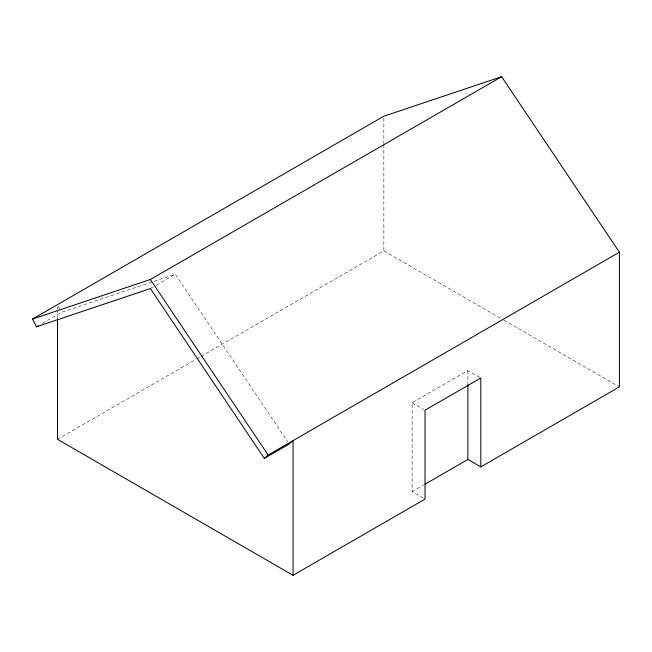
<?xml version="1.0" encoding="UTF-8"?>
<svg xmlns="http://www.w3.org/2000/svg" width="652" height="652" viewBox="0 0 652 652"><rect width="100%" height="100%" fill="white"/><g stroke="black" fill="none" stroke-linecap="round" stroke-linejoin="round"><path stroke-width="0.49" stroke-dasharray="3.26 2.44" d="M42.437 323.343L61.321 312.438L175.266 274.199L287.516 441.477M150.376 288.567L152.951 287.084M156.382 285.103L175.266 274.199M57.49 439.309L195.975 359.358M196.855 358.844L200.384 356.807M201.264 356.302L383.849 250.89L502.945 319.643M423.287 498.112L412.105 491.657L412.105 402.765L467.883 370.564L479.929 377.524M412.105 491.657L423.433 485.112M503.833 320.156L619.4 386.88M412.105 402.765L424.15 409.725M58.346 306.375L60.465 310.702M467.883 370.564L467.883 383.694M383.849 118.248L383.849 143.562M383.849 144.573L383.849 250.89M57.49 306.668L57.49 308.689M57.49 309.708L57.49 317.809"/><path stroke-width="0.98" d="M264.321 458.389L268.151 455.006L619.4 252.218L501.624 76.7L383.849 116.219L32.6 319.015L36.422 326.807L150.376 288.567L264.321 458.389L289.219 444.012L293.041 440.638L293.041 575.3L425.014 499.106L425.014 410.222L480.785 378.021L480.785 466.905L467.883 459.456L425.177 484.11M36.422 326.807L38.142 325.821M32.6 319.015L150.376 279.488L501.624 76.7M480.785 466.905L619.4 386.88L619.4 252.218M293.041 575.3L57.49 439.309L57.49 318.82M150.376 279.488L268.151 455.006M467.883 384.704L467.883 459.456"/></g></svg>
